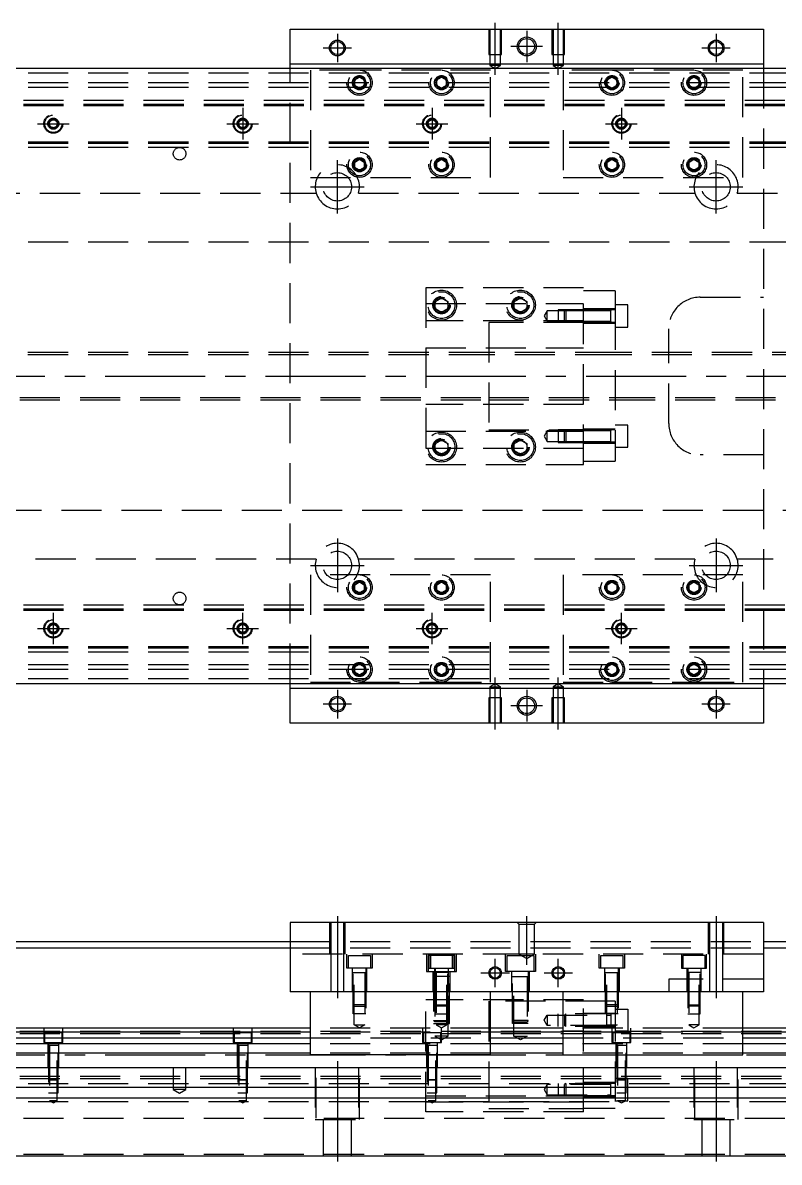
# Model space of a CAD drawing. Extents: x -21 to 903, y -305 to 112.
# Drawn here: x 207.3 to 447, y -249.2 to 112 of the extents above; entities that cross this region are included whole.
import ezdxf

# ---------------------------------------------------------------- set-up
doc = ezdxf.new("R2010")
doc.units = 0
doc.linetypes.add('CENTER', pattern=[50.8, 31.75, -6.35, 6.35, -6.35])
doc.linetypes.add('DASHED', pattern=[19.05, 12.7, -6.35])
doc.layers.get('0').update_dxf_attribs({"linetype": 'CONTINUOUS'})
doc.layers.add('CENTER', color=1, linetype='CENTER')

msp = doc.modelspace()

# ---------------------------------------------------------------- linework, layer by layer
at = {"color": 7, "linetype": 'CONTINUOUS'}
for p, q in [((292, 110), (442, 110)), ((292, 99), (292, 110)), ((442, 110), (442, 99)), ((292, 99), (442, 99)), ((292, 97.5), (292, 99)), ((442, 99), (442, 97.5)), ((731, 97.5), (3, 97.5)), ((3, -97.5), (731, -97.5)), ((292, -99), (292, -97.5)), ((442, -97.5), (442, -99)), ((292, -110), (292, -99)), ((442, -99), (292, -99)), ((442, -99), (442, -110)), ((442, -110), (292, -110)), ((292, -173.2), (292, -195.2)), ((442, -173.2), (292, -173.2)), ((442, -173.2), (442, -195.2)), ((3, -179.2), (292, -179.2)), ((442, -179.2), (731, -179.2)), ((11, -181.2), (292, -181.2)), ((442, -181.2), (723, -181.2)), ((442, -195.2), (292, -195.2)), ((298.5, -215.2), (298.5, -195.2)), ((355.5, -215.2), (355.5, -195.2)), ((378.5, -215.2), (378.5, -195.2)), ((435.5, -215.2), (435.5, -195.2)), ((298.5, -206.7), (17, -206.7)), ((298.5, -207.952272), (17, -207.952272)), ((378.5, -206.7), (355.5, -206.7)), ((378.5, -207.952272), (355.5, -207.952272)), ((717, -206.7), (435.5, -206.7)), ((717, -207.952272), (435.5, -207.952272)), ((17, -209.72668), (298.5, -209.72668)), ((298.5, -211.623076), (17, -211.623076)), ((355.5, -209.72668), (378.5, -209.72668)), ((378.5, -211.623076), (355.5, -211.623076)), ((435.5, -209.72668), (717, -209.72668)), ((717, -211.623076), (435.5, -211.623076)), ((298.5, -214.677372), (17, -214.677372)), ((355.5, -215.2), (298.5, -215.2)), ((378.5, -214.677372), (355.5, -214.677372)), ((378.5, -215.2), (435.5, -215.2)), ((717, -214.677372), (435.5, -214.677372)), ((17, -219.2), (717, -219.2)), ((717, -225.5), (17, -225.5)), ((717, -228.9), (17, -228.9)), ((17, -247.2), (717, -247.2))]:
    msp.add_line(p, q, dxfattribs=at)
at = {"color": 3, "linetype": 'DASHED'}
for p, q in [((355.000006, 110), (355.000006, 102)), ((355.35, 110), (355.35, 102)), ((358.65, 102), (358.65, 110)), ((358.999994, 102), (358.999994, 110)), ((375.000006, 110), (375.000006, 102)), ((375.35, 110), (375.35, 102)), ((378.65, 102), (378.65, 110)), ((378.999994, 102), (378.999994, 110)), ((355.000006, 102), (358.999994, 102)), ((355.35, 102), (355.35, 98.5)), ((358.65, 98.5), (358.65, 102)), ((375.000006, 102), (378.999994, 102)), ((375.35, 102), (375.35, 98.5)), ((378.65, 98.5), (378.65, 102)), ((357, 98.5), (355.35, 98.5)), ((355.35, 98.5), (357, 97.547372)), ((358.65, 98.5), (357, 98.5)), ((357, 97.547372), (358.65, 98.5)), ((377, 98.5), (375.35, 98.5)), ((375.35, 98.5), (377, 97.547372)), ((378.65, 98.5), (377, 98.5)), ((377, 97.547372), (378.65, 98.5)), ((717, 96), (17, 96)), ((292, -97.5), (292, 97.5)), ((314, 97), (298.5, 97)), ((298.5, 97), (298.5, 63)), ((312.5, 93.866026), (314, 94.73205)), ((340, 97), (314, 97)), ((314, 94.73205), (315.5, 93.866026)), ((338.5, 93.866026), (340, 94.73205)), ((355.5, 97), (340, 97)), ((340, 94.73205), (341.5, 93.866026)), ((355.5, 63), (355.5, 97)), ((394, 97), (378.5, 97)), ((378.5, 97), (378.5, 63)), ((392.5, 93.866026), (394, 94.73205)), ((420, 97), (394, 97)), ((394, 94.73205), (395.5, 93.866026)), ((418.5, 93.866026), (420, 94.73205)), ((435.5, 97), (420, 97)), ((420, 94.73205), (421.5, 93.866026)), ((435.5, 63), (435.5, 97)), ((442, 97.5), (442, -97.5)), ((717, 93), (17, 93)), ((717, 91.5), (17, 91.5)), ((312.5, 92.133974), (312.5, 93.866026)), ((314, 91.26795), (312.5, 92.133974)), ((315.5, 92.133974), (314, 91.26795)), ((315.5, 93.866026), (315.5, 92.133974)), ((315.973226, 93.326156), (316, 93)), ((338.5, 92.133974), (338.5, 93.866026)), ((340, 91.26795), (338.5, 92.133974)), ((341.5, 92.133974), (340, 91.26795)), ((341.5, 93.866026), (341.5, 92.133974)), ((341.973226, 93.326156), (342, 93)), ((392.5, 92.133974), (392.5, 93.866026)), ((394, 91.26795), (392.5, 92.133974)), ((395.5, 92.133974), (394, 91.26795)), ((395.5, 93.866026), (395.5, 92.133974)), ((395.973226, 93.326156), (396, 93)), ((418, 93), (418.030168, 93.346066)), ((418.5, 92.133974), (418.5, 93.866026)), ((420, 91.26795), (418.5, 92.133974)), ((421.5, 92.133974), (420, 91.26795)), ((421.5, 93.866026), (421.5, 92.133974)), ((17, 87.5), (717, 87.5)), ((17, 86.247728), (717, 86.247728)), ((17, 86.1147), (717, 86.1147)), ((17, 86.1), (717, 86.1)), ((17, 85.8), (717, 85.8)), ((215.5, 80), (215.516134, 80.21941)), ((215.75, 80.721688), (217, 81.443376)), ((215.75, 79.278312), (215.75, 80.721688)), ((217, 81.443376), (218.25, 80.721688)), ((218.25, 80.721688), (218.25, 79.278312)), ((275.75, 80.721688), (277, 81.443376)), ((275.75, 79.278312), (275.75, 80.721688)), ((277, 81.443376), (278.25, 80.721688)), ((278.25, 80.721688), (278.25, 79.278312)), ((278.477374, 80.25955), (278.5, 80)), ((335.5, 80), (335.516134, 80.21941)), ((335.75, 80.721688), (337, 81.443376)), ((335.75, 79.278312), (335.75, 80.721688)), ((337, 81.443376), (338.25, 80.721688)), ((338.25, 80.721688), (338.25, 79.278312)), ((395.5, 80), (395.52041, 80.24661)), ((395.75, 80.721688), (397, 81.443376)), ((395.75, 79.278312), (395.75, 80.721688)), ((397, 81.443376), (398.25, 80.721688)), ((398.25, 80.721688), (398.25, 79.278312)), ((217, 78.556624), (215.75, 79.278312)), ((218.25, 79.278312), (217, 78.556624)), ((277, 78.556624), (275.75, 79.278312)), ((278.25, 79.278312), (277, 78.556624)), ((337, 78.556624), (335.75, 79.278312)), ((338.25, 79.278312), (337, 78.556624)), ((397, 78.556624), (395.75, 79.278312)), ((398.25, 79.278312), (397, 78.556624)), ((717, 74.2), (17, 74.2)), ((717, 73.9), (17, 73.9)), ((717, 73.8853), (17, 73.8853)), ((717, 73.752272), (17, 73.752272)), ((717, 72.5), (17, 72.5)), ((312.5, 67.866026), (314, 68.73205)), ((314, 68.73205), (315.5, 67.866026)), ((338.5, 67.866026), (340, 68.73205)), ((340, 68.73205), (341.5, 67.866026)), ((392.5, 67.866026), (394, 68.73205)), ((394, 68.73205), (395.5, 67.866026)), ((418.5, 67.866026), (420, 68.73205)), ((420, 68.73205), (421.5, 67.866026)), ((312, 67), (312.030168, 67.346066)), ((312.5, 66.133974), (312.5, 67.866026)), ((314, 65.26795), (312.5, 66.133974)), ((315.5, 66.133974), (314, 65.26795)), ((315.5, 67.866026), (315.5, 66.133974)), ((338, 67), (338.023172, 67.30356)), ((338.5, 66.133974), (338.5, 67.866026)), ((340, 65.26795), (338.5, 66.133974)), ((341.5, 66.133974), (340, 65.26795)), ((341.5, 67.866026), (341.5, 66.133974)), ((392.5, 66.133974), (392.5, 67.866026)), ((394, 65.26795), (392.5, 66.133974)), ((395.5, 66.133974), (394, 65.26795)), ((395.5, 67.866026), (395.5, 66.133974)), ((395.973226, 67.326156), (396, 67)), ((418, 67), (418.030168, 67.346066)), ((418.5, 66.133974), (418.5, 67.866026)), ((420, 65.26795), (418.5, 66.133974)), ((421.5, 66.133974), (420, 65.26795)), ((421.5, 67.866026), (421.5, 66.133974)), ((298.5, 63), (355.5, 63)), ((378.5, 63), (435.5, 63)), ((193.708204, 58), (300.291796, 58)), ((313.708204, 58), (420.291796, 58)), ((433.708204, 58), (540.291796, 58)), ((717, 42.5), (29.1, 42.5)), ((335, 28), (335, -28)), ((385, 28), (335, 28)), ((385, -28), (385, 28)), ((395, 27), (385, 27)), ((395, 27), (395, 20.976176)), ((335, 23), (385, 23)), ((338, 23.6547), (340, 24.809402)), ((338, 21.3453), (338, 23.6547)), ((340, 24.809402), (342, 23.6547)), ((342, 23.6547), (342, 21.3453)), ((342.483582, 22.786038), (342.5, 22.5)), ((362.5, 22.5), (362.52689, 22.865682)), ((363, 23.6547), (365, 24.809402)), ((363, 21.3453), (363, 23.6547)), ((365, 24.809402), (367, 23.6547)), ((367, 23.6547), (367, 21.3453)), ((399, 22.552558), (395, 22.552558)), ((399, 15.552558), (399, 22.552558)), ((422, 25), (442, 25)), ((340, 20.190598), (338, 21.3453)), ((342, 21.3453), (340, 20.190598)), ((365, 20.190598), (363, 21.3453)), ((367, 21.3453), (365, 20.190598)), ((373.5, 20.702558), (372.547372, 19.052558)), ((372.547372, 19.052558), (373.5, 17.402558)), ((373.5, 17.402558), (373.5, 20.702558)), ((377, 20.702558), (373.5, 20.702558)), ((377, 21.052554), (377, 17.052564)), ((379.35, 21.052554), (377, 21.052554)), ((379, 20.702558), (377, 20.702558)), ((379.35, 21.052558), (379, 20.702558)), ((379, 17.402558), (379, 20.702558)), ((385, 20.702558), (379, 20.702558)), ((385, 20.702558), (379, 20.702558)), ((379.35, 21.052558), (379.35, 17.052558)), ((385, 21.052556), (379.35, 21.052558)), ((385, 21.052554), (379.35, 21.052554)), ((395, 21.302558), (385, 21.302558)), ((393.605, 21.052558), (385, 21.052556)), ((395, 20.976176), (385, 20.976176)), ((393.6, 20.702558), (385, 20.702558)), ((395, 21.052558), (393.595, 21.052558)), ((393.6, 17.05324), (393.6, 21.052564)), ((393.6, 20.836098), (393.6, 21.052558)), ((393.6, 21.052558), (393.6, 20.835892)), ((395, 20.976176), (395, -20.976176)), ((385, 17.5), (335, 17.5)), ((355, 17), (355, -17)), ((385, 17), (355, 17)), ((373.5, 17.402558), (377, 17.402558)), ((377, 17.402558), (379, 17.402558)), ((377, 17.052564), (379.35, 17.052564)), ((379, 17.402558), (385, 17.402558)), ((379, 17.402558), (379.35, 17.052558)), ((379, 17.402558), (385, 17.402558)), ((379.35, 17.052564), (385, 17.052564)), ((379.35, 17.052558), (385, 17.052562)), ((385, 17.402558), (393.6, 17.402558)), ((385, 17.052562), (393.605, 17.052558)), ((385, 16.802558), (395, 16.802558)), ((393.595, 17.052558), (395, 17.052558)), ((393.6, 17.269268), (393.6, 17.052558)), ((393.6, 17.052558), (393.6, 17.26902)), ((393.6, 17.052554), (393.6, 17.05324)), ((395, 15.552558), (399, 15.552558)), ((412, -15), (412, 15)), ((355, 7.5), (54, 7.5)), ((335, 9), (385, 9)), ((395, 7.5), (355, 7.5)), ((395, 7.499994), (355, 7.499994)), ((667.005, 7.5), (395, 7.5)), ((355, 6.75), (54, 6.75)), ((395, 6.75), (355, 6.75)), ((395, 6.75), (355, 6.75)), ((667, 6.75), (395, 6.75)), ((54, -6.75), (355, -6.75)), ((355, -6.75), (395, -6.75)), ((355, -6.75), (395, -6.75)), ((395, -6.75), (667, -6.75)), ((54, -7.5), (355, -7.5)), ((385, -9), (335, -9)), ((355, -7.499994), (395, -7.499994)), ((355, -7.5), (395, -7.5)), ((395, -7.5), (667.005, -7.5)), ((335, -17.5), (385, -17.5)), ((355, -17), (385, -17)), ((373.5, -17.402558), (372.547372, -19.052558)), ((373.5, -20.702558), (373.5, -17.402558)), ((377, -17.402558), (373.5, -17.402558)), ((377, -17.052564), (377, -21.052554)), ((379.35, -17.052564), (377, -17.052564)), ((379, -17.402558), (377, -17.402558)), ((379.35, -17.052558), (379, -17.402558)), ((379, -20.702558), (379, -17.402558)), ((385, -17.402558), (379, -17.402558)), ((385, -17.402558), (379, -17.402558)), ((379.35, -17.052558), (379.35, -21.052558)), ((385, -17.052562), (379.35, -17.052558)), ((385, -17.052564), (379.35, -17.052564)), ((395, -16.802558), (385, -16.802558)), ((393.605, -17.052558), (385, -17.052562)), ((393.6, -17.402558), (385, -17.402558)), ((395, -17.052558), (393.595, -17.052558)), ((393.6, -21.051878), (393.6, -17.052554)), ((393.6, -17.26902), (393.6, -17.052558)), ((393.6, -17.052558), (393.6, -17.269226)), ((393.6, -20.836098), (393.6, -17.26902)), ((399, -15.552558), (395, -15.552558)), ((399, -22.552558), (399, -15.552558)), ((338, -21.3453), (340, -20.190598)), ((338, -23.6547), (338, -21.3453)), ((340, -20.190598), (342, -21.3453)), ((342, -21.3453), (342, -23.6547)), ((363, -21.3453), (365, -20.190598)), ((363, -23.6547), (363, -21.3453)), ((365, -20.190598), (367, -21.3453)), ((367, -21.3453), (367, -23.6547)), ((372.547372, -19.052558), (373.5, -20.702558)), ((373.5, -20.702558), (377, -20.702558)), ((377, -20.702558), (379, -20.702558)), ((377, -21.052554), (379.35, -21.052554)), ((379, -20.702558), (385, -20.702558)), ((379, -20.702558), (379.35, -21.052558)), ((379, -20.702558), (385, -20.702558)), ((379.35, -21.052554), (385, -21.052554)), ((379.35, -21.052558), (385, -21.052556)), ((385, -20.702558), (393.6, -20.702558)), ((395, -20.976176), (385, -20.976176)), ((385, -21.052556), (393.605, -21.052558)), ((385, -21.302558), (395, -21.302558)), ((393.595, -21.052558), (395, -21.052558)), ((393.6, -20.83585), (393.6, -21.052558)), ((393.6, -21.052558), (393.6, -20.836098)), ((393.6, -21.052564), (393.6, -21.051878)), ((395, -20.976176), (395, -27)), ((385, -23), (335, -23)), ((337.5, -22.5), (337.534018, -22.088984)), ((340, -24.809402), (338, -23.6547)), ((342, -23.6547), (340, -24.809402)), ((362.5, -22.5), (362.52689, -22.134318)), ((365, -24.809402), (363, -23.6547)), ((367, -23.6547), (365, -24.809402)), ((395, -22.552558), (399, -22.552558)), ((442, -25), (422, -25)), ((335, -28), (385, -28)), ((385, -27), (395, -27)), ((29.1, -42.5), (717, -42.5)), ((300.291796, -58), (193.708204, -58)), ((420.291796, -58), (313.708204, -58)), ((540.291796, -58), (433.708204, -58)), ((298.5, -63), (298.5, -97)), ((355.5, -63), (298.5, -63)), ((355.5, -97), (355.5, -63)), ((435.5, -63), (378.5, -63)), ((378.5, -63), (378.5, -97)), ((435.5, -97), (435.5, -63)), ((312, -67), (312.030168, -66.653934)), ((312.5, -66.133974), (314, -65.26795)), ((312.5, -67.866026), (312.5, -66.133974)), ((314, -68.73205), (312.5, -67.866026)), ((314, -65.26795), (315.5, -66.133974)), ((315.5, -67.866026), (314, -68.73205)), ((315.5, -66.133974), (315.5, -67.866026)), ((338, -67), (338.023172, -66.69644)), ((338.5, -66.133974), (340, -65.26795)), ((338.5, -67.866026), (338.5, -66.133974)), ((340, -68.73205), (338.5, -67.866026)), ((340, -65.26795), (341.5, -66.133974)), ((341.5, -67.866026), (340, -68.73205)), ((341.5, -66.133974), (341.5, -67.866026)), ((392, -67), (392.023172, -66.69644)), ((392.5, -66.133974), (394, -65.26795)), ((392.5, -67.866026), (392.5, -66.133974)), ((394, -68.73205), (392.5, -67.866026)), ((394, -65.26795), (395.5, -66.133974)), ((395.5, -67.866026), (394, -68.73205)), ((395.5, -66.133974), (395.5, -67.866026)), ((418.5, -66.133974), (420, -65.26795)), ((418.5, -67.866026), (418.5, -66.133974)), ((420, -68.73205), (418.5, -67.866026)), ((420, -65.26795), (421.5, -66.133974)), ((421.5, -67.866026), (420, -68.73205)), ((421.5, -66.133974), (421.5, -67.866026)), ((421.973226, -66.673844), (422, -67)), ((17, -72.5), (717, -72.5)), ((17, -73.752272), (717, -73.752272)), ((17, -73.8853), (717, -73.8853)), ((17, -73.9), (717, -73.9)), ((17, -74.2), (717, -74.2)), ((215.75, -79.278312), (217, -78.556624)), ((215.75, -80.721688), (215.75, -79.278312)), ((217, -78.556624), (218.25, -79.278312)), ((218.25, -79.278312), (218.25, -80.721688)), ((275.75, -79.278312), (277, -78.556624)), ((275.75, -80.721688), (275.75, -79.278312)), ((277, -78.556624), (278.25, -79.278312)), ((278.25, -79.278312), (278.25, -80.721688)), ((335.75, -79.278312), (337, -78.556624)), ((335.75, -80.721688), (335.75, -79.278312)), ((337, -78.556624), (338.25, -79.278312)), ((338.25, -79.278312), (338.25, -80.721688)), ((395.75, -79.278312), (397, -78.556624)), ((395.75, -80.721688), (395.75, -79.278312)), ((397, -78.556624), (398.25, -79.278312)), ((398.25, -79.278312), (398.25, -80.721688)), ((217, -81.443376), (215.75, -80.721688)), ((218.25, -80.721688), (217, -81.443376)), ((218.477374, -79.74045), (218.5, -80)), ((277, -81.443376), (275.75, -80.721688)), ((278.25, -80.721688), (277, -81.443376)), ((278.477374, -79.74045), (278.5, -80)), ((337, -81.443376), (335.75, -80.721688)), ((338.25, -80.721688), (337, -81.443376)), ((338.477374, -79.74045), (338.5, -80)), ((395.5, -80), (395.52041, -79.75339)), ((397, -81.443376), (395.75, -80.721688)), ((398.25, -80.721688), (397, -81.443376)), ((717, -85.8), (17, -85.8)), ((717, -86.1), (17, -86.1)), ((717, -86.1147), (17, -86.1147)), ((717, -86.247728), (17, -86.247728)), ((717, -87.5), (17, -87.5)), ((717, -91.5), (17, -91.5)), ((717, -93), (17, -93)), ((312, -93), (312.030168, -92.653934)), ((312.5, -92.133974), (314, -91.26795)), ((312.5, -93.866026), (312.5, -92.133974)), ((314, -94.73205), (312.5, -93.866026)), ((314, -91.26795), (315.5, -92.133974)), ((315.5, -93.866026), (314, -94.73205)), ((315.5, -92.133974), (315.5, -93.866026)), ((338.5, -92.133974), (340, -91.26795)), ((338.5, -93.866026), (338.5, -92.133974)), ((340, -94.73205), (338.5, -93.866026)), ((340, -91.26795), (341.5, -92.133974)), ((341.5, -93.866026), (340, -94.73205)), ((341.5, -92.133974), (341.5, -93.866026)), ((341.973226, -92.673844), (342, -93)), ((392, -93), (392.023172, -92.69644)), ((392.5, -92.133974), (394, -91.26795)), ((392.5, -93.866026), (392.5, -92.133974)), ((394, -94.73205), (392.5, -93.866026)), ((394, -91.26795), (395.5, -92.133974)), ((395.5, -93.866026), (394, -94.73205)), ((395.5, -92.133974), (395.5, -93.866026)), ((418.5, -92.133974), (420, -91.26795)), ((418.5, -93.866026), (418.5, -92.133974)), ((420, -94.73205), (418.5, -93.866026)), ((420, -91.26795), (421.5, -92.133974)), ((421.5, -93.866026), (420, -94.73205)), ((421.5, -92.133974), (421.5, -93.866026)), ((421.973226, -92.673844), (422, -93)), ((717, -96), (17, -96)), ((298.5, -97), (314, -97)), ((314, -97), (340, -97)), ((340, -97), (355.5, -97)), ((378.5, -97), (394, -97)), ((394, -97), (420, -97)), ((420, -97), (435.5, -97)), ((357, -97.547372), (355.35, -98.5)), ((355.35, -98.5), (357, -98.5)), ((355.35, -98.5), (355.35, -102)), ((358.65, -98.5), (357, -97.547372)), ((357, -98.5), (358.65, -98.5)), ((358.65, -102), (358.65, -98.5)), ((377, -97.547372), (375.35, -98.5)), ((375.35, -98.5), (377, -98.5)), ((375.35, -98.5), (375.35, -102)), ((378.65, -98.5), (377, -97.547372)), ((377, -98.5), (378.65, -98.5)), ((378.65, -102), (378.65, -98.5)), ((358.999994, -102), (355.000006, -102)), ((355.000006, -102), (355.000006, -110)), ((355.35, -102), (355.35, -110)), ((358.65, -110), (358.65, -102)), ((358.999994, -110), (358.999994, -102)), ((378.999994, -102), (375.000006, -102)), ((375.000006, -102), (375.000006, -110)), ((375.35, -102), (375.35, -110)), ((378.65, -110), (378.65, -102)), ((378.999994, -110), (378.999994, -102)), ((304.500006, -173.2), (304.500006, -183.2)), ((304.9, -173.2), (304.9, -183.2)), ((309.1, -183.2), (309.1, -173.2)), ((309.499994, -183.2), (309.499994, -173.2)), ((364.5, -173.7), (364, -173.2)), ((369.5, -173.7), (370, -173.2)), ((424.500006, -173.2), (424.500006, -183.2)), ((424.9, -173.2), (424.9, -183.2)), ((429.1, -183.2), (429.1, -173.2)), ((429.499994, -183.2), (429.499994, -173.2)), ((364.5, -173.7), (364.5, -183.2)), ((364.5, -173.7), (369.5, -173.7)), ((369.5, -183.2), (369.5, -173.7)), ((292, -179.2), (442, -179.2)), ((292, -181.2), (442, -181.2)), ((442, -183.2), (292, -183.2)), ((304.9, -183.2), (304.9, -195.2)), ((309.1, -195.2), (309.1, -183.2)), ((310, -187.7), (310, -183.2)), ((310.5, -183.7), (317.5, -183.7)), ((310.5, -187.7), (310.5, -183.7)), ((317.5, -183.7), (317.5, -187.7)), ((318, -183.2), (318, -187.7)), ((335.25, -183.2), (335.25, -188.7)), ((336.5, -183.7), (335.75, -183.7)), ((335.75, -183.7), (335.75, -188.7)), ((336, -183.2), (336, -187.7)), ((343.5, -183.7), (336.5, -183.7)), ((336.5, -183.7), (336.5, -187.7)), ((343.5, -183.7), (336.5, -183.7)), ((343.5, -187.7), (343.5, -183.7)), ((344.25, -183.7), (343.5, -183.7)), ((344, -187.7), (344, -183.2)), ((344.25, -188.7), (344.25, -183.7)), ((344.75, -188.7), (344.75, -183.2)), ((360.25, -188.7), (360.25, -183.2)), ((360.75, -183.7), (361.5, -183.7)), ((360.75, -188.7), (360.75, -183.7)), ((361.5, -183.7), (368.5, -183.7)), ((369.5, -183.2), (364.5, -183.2)), ((364.5, -183.2), (367, -184.643376)), ((367, -184.643376), (369.5, -183.2)), ((368.5, -183.7), (369.25, -183.7)), ((369.25, -183.7), (369.25, -188.7)), ((369.75, -183.2), (369.75, -188.7)), ((390, -187.7), (390, -183.2)), ((390.5, -183.7), (397.5, -183.7)), ((390.5, -187.7), (390.5, -183.7)), ((397.5, -183.7), (397.5, -187.7)), ((398, -183.2), (398, -187.7)), ((416, -183.2), (416, -187.7)), ((423.5, -183.7), (416.5, -183.7)), ((416.5, -183.7), (416.5, -187.7)), ((423.5, -187.7), (423.5, -183.7)), ((424, -187.7), (424, -183.2)), ((424.9, -183.2), (424.9, -195.2)), ((429.1, -195.2), (429.1, -183.2)), ((318, -187.7), (310, -187.7)), ((311.75, -195.2), (311.75, -187.7)), ((312.000006, -202.2), (311.999986, -187.7)), ((316.000014, -187.7), (315.999994, -202.2)), ((316.25, -187.7), (316.25, -195.2)), ((336, -187.7), (344, -187.7)), ((337.75, -187.7), (337.75, -195.2)), ((337.999986, -187.7), (338.000006, -202.2)), ((341.999994, -202.2), (342.000014, -187.7)), ((342.25, -195.2), (342.25, -187.7)), ((398, -187.7), (390, -187.7)), ((391.75, -195.2), (391.75, -187.7)), ((392.000006, -202.2), (391.999986, -187.7)), ((396.000014, -187.7), (395.999994, -202.2)), ((396.25, -187.7), (396.25, -195.2)), ((416, -187.7), (424, -187.7)), ((417.75, -187.7), (417.75, -195.2)), ((417.999986, -187.7), (418.000006, -202.2)), ((421.999994, -202.2), (422.000014, -187.7)), ((422.25, -195.2), (422.25, -187.7)), ((311.999994, -189.1), (316.000006, -189.1)), ((312.35, -205.7), (312.35, -189.1)), ((315.65, -189.1), (315.65, -205.7)), ((335.25, -188.7), (344.75, -188.7)), ((337.25, -188.7), (337.25, -195.2)), ((342.500006, -190.3), (337.499994, -190.3)), ((337.500006, -188.7), (337.500006, -205.2)), ((337.9, -190.3), (337.9, -209.2)), ((342.000006, -189.1), (337.999994, -189.1)), ((338.35, -189.1), (338.35, -205.7)), ((341.65, -205.7), (341.65, -189.1)), ((342.1, -209.2), (342.1, -190.3)), ((342.499994, -205.2), (342.499994, -188.7)), ((342.75, -195.2), (342.75, -188.7)), ((369.75, -188.7), (360.25, -188.7)), ((362.25, -195.2), (362.25, -188.7)), ((362.499994, -190.3), (367.500006, -190.3)), ((362.500006, -205.2), (362.500006, -188.7)), ((362.9, -209.2), (362.9, -190.3)), ((367.1, -190.3), (367.1, -209.2)), ((367.499994, -188.7), (367.499994, -205.2)), ((367.75, -188.7), (367.75, -195.2)), ((391.999994, -189.1), (396.000006, -189.1)), ((392.35, -205.7), (392.35, -189.1)), ((395.65, -189.1), (395.65, -205.7)), ((412, -191.2), (412, -195.2)), ((442, -191.2), (412, -191.2)), ((422.000006, -189.1), (417.999994, -189.1)), ((418.35, -189.1), (418.35, -205.7)), ((421.65, -205.7), (421.65, -189.1)), ((335, -233.2), (335, -195.2)), ((385, -197.7), (335, -197.7)), ((392, -198.2), (355, -198.2)), ((355, -198.2), (355, -232.2)), ((385, -233.2), (385, -195.2)), ((385, -232.2), (385, -198.2)), ((392.35, -198.2), (392, -198.2)), ((395, -198.2), (392.35, -198.2)), ((395, -198.2), (395, -232.2)), ((316, -199.35), (312, -199.35)), ((312.35, -199.7), (312, -199.35)), ((315.999994, -202.2), (312.000006, -202.2)), ((312.35, -199.7), (315.65, -199.7)), ((316, -199.35), (315.65, -199.7)), ((338, -199.35), (342, -199.35)), ((338, -199.35), (338.35, -199.7)), ((338.000006, -202.2), (341.999994, -202.2)), ((341.65, -199.7), (338.35, -199.7)), ((341.65, -199.7), (342, -199.35)), ((395, -202.199975), (377, -202.200006)), ((377, -206.199994), (377, -202.200006)), ((379, -202.55), (379.35, -202.2)), ((379.35, -204.9), (379.35, -202.2)), ((385, -201.95), (395, -201.95)), ((396, -199.35), (392, -199.35)), ((392.35, -199.7), (392, -199.35)), ((395.999994, -202.2), (392.000006, -202.2)), ((392.35, -199.7), (395.65, -199.7)), ((393.6, -202.199994), (393.6, -206.200006)), ((395, -200.7), (399, -200.7)), ((396, -199.35), (395.65, -199.7)), ((399, -200.7), (399, -207.7)), ((418, -199.35), (422, -199.35)), ((418, -199.35), (418.35, -199.7)), ((418.000006, -202.2), (421.999994, -202.2)), ((421.65, -199.7), (418.35, -199.7)), ((421.65, -199.7), (422, -199.35)), ((312.35, -205.7), (315.65, -205.7)), ((314, -206.652628), (312.35, -205.7)), ((315.65, -205.7), (314, -206.652628)), ((337.5, -204.3), (342.5, -204.3)), ((337.5, -204.3), (337.9, -204.7)), ((337.500006, -205.2), (342.499994, -205.2)), ((342.1, -204.7), (337.9, -204.7)), ((341.65, -205.7), (338.35, -205.7)), ((338.35, -205.7), (340, -206.652628)), ((340, -206.652628), (341.65, -205.7)), ((342.1, -204.7), (342.5, -204.3)), ((367.5, -204.3), (362.5, -204.3)), ((362.9, -204.7), (362.5, -204.3)), ((367.499994, -205.2), (362.500006, -205.2)), ((362.9, -204.7), (367.1, -204.7)), ((367.5, -204.3), (367.1, -204.7)), ((372.547372, -204.2), (373.5, -202.55)), ((373.5, -205.85), (372.547372, -204.2)), ((373.5, -202.55), (373.5, -205.85)), ((373.5, -202.55), (393.6, -202.55)), ((393.6, -205.85), (373.5, -205.85)), ((379, -202.55), (379, -204.9)), ((379, -204.9), (379, -205.85)), ((379.35, -206.2), (379, -205.85)), ((379.35, -206.2), (379.35, -204.9)), ((392.35, -205.7), (395.65, -205.7)), ((394, -206.652628), (392.35, -205.7)), ((395.65, -205.7), (394, -206.652628)), ((421.65, -205.7), (418.35, -205.7)), ((418.35, -205.7), (420, -206.652628)), ((420, -206.652628), (421.65, -205.7)), ((54, -207.699332), (667.005, -207.699332)), ((54, -208.449332), (667, -208.449332)), ((214, -206.7), (214, -211.2)), ((219.75, -208.2), (214.25, -208.2)), ((214.25, -208.2), (214.25, -211.2)), ((219.75, -211.2), (219.75, -208.2)), ((220, -211.2), (220, -206.7)), ((274, -206.7), (274, -211.2)), ((279.75, -208.2), (274.25, -208.2)), ((274.25, -208.2), (274.25, -211.2)), ((279.75, -211.2), (279.75, -208.2)), ((280, -211.2), (280, -206.7)), ((355.5, -206.7), (298.5, -206.7)), ((355.5, -207.952272), (298.5, -207.952272)), ((334, -206.7), (334, -211.2)), ((339.75, -208.2), (334.25, -208.2)), ((334.25, -208.2), (334.25, -211.2)), ((342.1, -209.2), (337.9, -209.2)), ((337.9, -209.2), (340, -210.412436)), ((339.75, -211.2), (339.75, -208.2)), ((340, -211.2), (340, -206.7)), ((340, -210.412436), (342.1, -209.2)), ((362.9, -209.2), (367.1, -209.2)), ((365, -210.412436), (362.9, -209.2)), ((367.1, -209.2), (365, -210.412436)), ((395, -206.200025), (377, -206.199994)), ((435.5, -206.7), (378.5, -206.7)), ((385, -207.700006), (378.5, -207.700006)), ((435.5, -207.952272), (378.5, -207.952272)), ((395, -206.45), (385, -206.45)), ((394, -206.7), (394, -211.2)), ((399.75, -208.2), (394.25, -208.2)), ((394.25, -208.2), (394.25, -211.2)), ((395, -207.7), (399, -207.7)), ((399, -207.7), (395, -207.7)), ((399.75, -211.2), (399.75, -208.2)), ((400, -211.2), (400, -206.7)), ((214, -211.2), (220, -211.2)), ((215.25, -211.2), (215.25, -219.2)), ((218.500006, -212.2), (215.499994, -212.2)), ((215.500006, -211.2), (215.500006, -227.2)), ((215.75, -212.2), (215.75, -229.7)), ((218.25, -229.7), (218.25, -212.2)), ((218.499994, -227.2), (218.499994, -211.2)), ((218.75, -219.2), (218.75, -211.2)), ((274, -211.2), (280, -211.2)), ((275.25, -211.2), (275.25, -219.2)), ((278.500006, -212.2), (275.499994, -212.2)), ((275.500006, -211.2), (275.500006, -227.2)), ((275.75, -212.2), (275.75, -229.7)), ((278.25, -229.7), (278.25, -212.2)), ((278.499994, -227.2), (278.499994, -211.2)), ((278.75, -219.2), (278.75, -211.2)), ((298.5, -209.72668), (355.5, -209.72668)), ((355.5, -211.623076), (298.5, -211.623076)), ((334, -211.2), (340, -211.2)), ((335.25, -211.2), (335.25, -219.2)), ((338.500006, -212.2), (335.499994, -212.2)), ((335.500006, -211.2), (335.500006, -227.2)), ((335.75, -212.2), (335.75, -229.7)), ((338.25, -229.7), (338.25, -212.2)), ((338.499994, -227.2), (338.499994, -211.2)), ((338.75, -219.2), (338.75, -211.2)), ((378.5, -209.72668), (435.5, -209.72668)), ((435.5, -211.623076), (378.5, -211.623076)), ((394, -211.2), (400, -211.2)), ((395.25, -211.2), (395.25, -219.2)), ((398.500006, -212.2), (395.499994, -212.2)), ((395.500006, -211.2), (395.500006, -227.2)), ((395.75, -212.2), (395.75, -229.7)), ((398.25, -229.7), (398.25, -212.2)), ((398.499994, -227.2), (398.499994, -211.2)), ((398.75, -219.2), (398.75, -211.2)), ((355.5, -214.677372), (298.5, -214.677372)), ((435.5, -214.677372), (378.5, -214.677372)), ((255, -219.2), (255, -226.2)), ((259, -226.2), (259, -219.2)), ((300, -219.2), (300, -235.7)), ((300.291796, -235.2), (300.291796, -219.2)), ((313.708204, -219.2), (313.708204, -235.2)), ((314, -235.7), (314, -219.2)), ((420, -219.2), (420, -235.7)), ((420.291796, -235.2), (420.291796, -219.2)), ((433.708204, -219.2), (433.708204, -235.2)), ((434, -235.7), (434, -219.2)), ((54, -221.95), (667, -221.95)), ((54, -222.7), (667.005, -222.7)), ((215.5, -222.95), (218.5, -222.95)), ((215.5, -222.95), (215.75, -223.2)), ((218.25, -223.2), (215.75, -223.2)), ((218.25, -223.2), (218.5, -222.95)), ((275.5, -222.95), (278.5, -222.95)), ((275.5, -222.95), (275.75, -223.2)), ((278.25, -223.2), (275.75, -223.2)), ((278.25, -223.2), (278.5, -222.95)), ((335.5, -222.95), (338.5, -222.95)), ((335.5, -222.95), (335.75, -223.2)), ((338.25, -223.2), (335.75, -223.2)), ((338.25, -223.2), (338.5, -222.95)), ((399, -222.7), (395, -222.7)), ((395.5, -222.95), (398.5, -222.95)), ((395.5, -222.95), (395.75, -223.2)), ((398.25, -223.2), (395.75, -223.2)), ((398.25, -223.2), (398.5, -222.95)), ((399, -229.7), (399, -222.7)), ((717, -224.35), (17, -224.35)), ((215.500006, -227.2), (218.499994, -227.2)), ((259, -226.2), (255, -226.2)), ((255, -226.2), (257, -227.3547)), ((257, -227.3547), (259, -226.2)), ((275.500006, -227.2), (278.499994, -227.2)), ((335.500006, -227.2), (338.499994, -227.2)), ((373.5, -224.55), (372.547372, -226.2)), ((372.547372, -226.2), (373.5, -227.85)), ((373.5, -227.85), (373.5, -224.55)), ((393.6, -224.55), (373.5, -224.55)), ((395, -224.199975), (377, -224.200006)), ((377, -224.200006), (377, -228.199994)), ((379.35, -224.2), (379, -224.55)), ((379, -225.5), (379, -224.55)), ((379, -227.85), (379, -225.5)), ((379.35, -224.2), (379.35, -225.5)), ((379.35, -225.5), (379.35, -228.2)), ((395, -223.95), (385, -223.95)), ((393.6, -228.200006), (393.6, -224.199994)), ((395.500006, -227.2), (398.499994, -227.2)), ((717, -230.05), (17, -230.05)), ((218.25, -229.7), (215.75, -229.7)), ((215.75, -229.7), (217, -230.421688)), ((217, -230.421688), (218.25, -229.7)), ((278.25, -229.7), (275.75, -229.7)), ((275.75, -229.7), (277, -230.421688)), ((277, -230.421688), (278.25, -229.7)), ((335, -228.2), (385, -228.2)), ((385, -230.208332), (335, -230.208332)), ((338.25, -229.7), (335.75, -229.7)), ((335.75, -229.7), (337, -230.421688)), ((337, -230.421688), (338.25, -229.7)), ((373.5, -227.85), (393.6, -227.85)), ((395, -228.200025), (377, -228.199994)), ((379, -227.85), (379.35, -228.2)), ((385, -228.45), (395, -228.45)), ((395, -229.7), (399, -229.7)), ((398.25, -229.7), (395.75, -229.7)), ((395.75, -229.7), (397, -230.421688)), ((397, -230.421688), (398.25, -229.7)), ((385, -233.2), (335, -233.2)), ((355, -232.2), (385, -232.2)), ((395, -232.2), (385, -232.2)), ((17, -235.2), (717, -235.2)), ((300, -235.7), (314, -235.7)), ((302.5, -235.7), (302.5, -247.2)), ((311.5, -247.2), (311.5, -235.7)), ((420, -235.7), (434, -235.7)), ((422.5, -235.7), (422.5, -247.2)), ((431.5, -247.2), (431.5, -235.7)), ((17, -246.7), (717, -246.7))]:
    msp.add_line(p, q, dxfattribs=at)
at = {"color": 3, "linetype": 'CONTINUOUS'}
for centre, radius in [((307, 104), 2.5), ((427, 104), 2.5), ((307, -104), 2.5), ((427, -104), 2.5), ((357, -189.2), 2), ((377, -189.2), 2)]:
    msp.add_circle(centre, radius, dxfattribs=at)
at = {"color": 7, "linetype": 'CONTINUOUS'}
for centre, radius in [((307, 104), 2.1), ((367, 104.5), 3), ((367, 104.5), 2.5), ((427, 104), 2.1), ((307, -104), 2.1), ((367, -104.5), 3), ((367, -104.5), 2.5), ((427, -104), 2.1), ((357, -189.2), 1.65), ((377, -189.2), 1.65)]:
    msp.add_circle(centre, radius, dxfattribs=at)
at = {"color": 3, "linetype": 'DASHED'}
for centre, radius in [((314, 93), 4), ((314, 93), 3.5), ((314, 93), 2.25), ((314, 93), 2), ((340, 93), 4), ((340, 93), 3.5), ((340, 93), 2.25), ((340, 93), 2), ((394, 93), 4), ((394, 93), 3.5), ((394, 93), 2.25), ((394, 93), 2), ((420, 93), 4), ((420, 93), 3.5), ((420, 93), 2.25), ((420, 93), 2), ((217, 80), 3), ((217, 80), 2.75), ((217, 80), 1.75), ((217, 80), 1.5), ((217, 80), 1.25), ((277, 80), 3), ((277, 80), 2.75), ((277, 80), 1.75), ((277, 80), 1.5), ((277, 80), 1.25), ((337, 80), 3), ((337, 80), 2.75), ((337, 80), 1.75), ((337, 80), 1.5), ((337, 80), 1.25), ((397, 80), 3), ((397, 80), 2.75), ((397, 80), 1.75), ((397, 80), 1.5), ((397, 80), 1.25), ((257, 70.5), 2), ((314, 67), 4), ((314, 67), 3.5), ((314, 67), 2.25), ((314, 67), 2), ((314, 67), 1.65), ((340, 67), 4), ((340, 67), 3.5), ((340, 67), 2.25), ((340, 67), 2), ((340, 67), 1.65), ((394, 67), 4), ((394, 67), 3.5), ((394, 67), 2.25), ((394, 67), 2), ((394, 67), 1.65), ((420, 67), 4), ((420, 67), 3.5), ((420, 67), 2.25), ((420, 67), 2), ((420, 67), 1.65), ((307, 60), 4.5), ((427, 60), 4.5), ((340, 22.5), 4.75), ((340, 22.5), 4.25), ((365, 22.5), 4.75), ((365, 22.5), 4.25), ((340, 22.5), 2.75), ((340, 22.5), 2.5), ((340, 22.5), 2.1), ((365, 22.5), 2.75), ((365, 22.5), 2.5), ((365, 22.5), 2.1), ((340, -22.5), 4.75), ((365, -22.5), 4.75), ((340, -22.5), 4.25), ((340, -22.5), 2.75), ((340, -22.5), 2.5), ((340, -22.5), 2.1), ((365, -22.5), 4.25), ((365, -22.5), 2.75), ((365, -22.5), 2.5), ((365, -22.5), 2.1), ((307, -60), 4.5), ((427, -60), 4.5), ((314, -67), 4), ((314, -67), 3.5), ((314, -67), 2.25), ((314, -67), 2), ((340, -67), 4), ((340, -67), 3.5), ((340, -67), 2.25), ((340, -67), 2), ((394, -67), 4), ((394, -67), 3.5), ((394, -67), 2.25), ((394, -67), 2), ((420, -67), 4), ((420, -67), 3.5), ((420, -67), 2.25), ((420, -67), 2), ((257, -70.5), 2), ((314, -67), 1.65), ((340, -67), 1.65), ((394, -67), 1.65), ((420, -67), 1.65), ((217, -80), 3), ((217, -80), 2.75), ((217, -80), 1.75), ((217, -80), 1.5), ((217, -80), 1.25), ((277, -80), 3), ((277, -80), 2.75), ((277, -80), 1.75), ((277, -80), 1.5), ((277, -80), 1.25), ((337, -80), 3), ((337, -80), 2.75), ((337, -80), 1.75), ((337, -80), 1.5), ((337, -80), 1.25), ((397, -80), 3), ((397, -80), 2.75), ((397, -80), 1.75), ((397, -80), 1.5), ((397, -80), 1.25), ((314, -93), 4), ((314, -93), 3.5), ((340, -93), 4), ((340, -93), 3.5), ((394, -93), 4), ((394, -93), 3.5), ((420, -93), 4), ((420, -93), 3.5), ((314, -93), 2.25), ((314, -93), 2), ((340, -93), 2.25), ((340, -93), 2), ((394, -93), 2.25), ((394, -93), 2), ((420, -93), 2.25), ((420, -93), 2)]:
    msp.add_circle(centre, radius, dxfattribs=at)
for centre, radius, start, end in [((314, 93), 1.65, 144.619977, 155.380023), ((314, 93), 1.65, 95.380023, 144.619977), ((314, 93), 1.65, 84.619977, 95.380023), ((314, 93), 1.65, 35.380023, 84.619977), ((314, 93), 1.65, 24.619977, 35.380023), ((340, 93), 1.65, 144.619977, 155.380023), ((340, 93), 1.65, 95.380023, 144.619977), ((340, 93), 1.65, 84.619977, 95.380023), ((340, 93), 1.65, 35.380023, 84.619977), ((340, 93), 1.65, 24.619977, 35.380023), ((394, 93), 1.65, 144.619977, 155.380023), ((394, 93), 1.65, 95.380023, 144.619977), ((394, 93), 1.65, 84.619977, 95.380023), ((394, 93), 1.65, 35.380023, 84.619977), ((394, 93), 1.65, 24.619977, 35.380023), ((420, 93), 1.65, 144.619977, 155.380023), ((420, 93), 1.65, 95.380023, 144.619977), ((420, 93), 1.65, 84.619977, 95.380023), ((420, 93), 1.65, 35.380023, 84.619977), ((420, 93), 1.65, 24.619977, 35.380023), ((314, 93), 1.65, 155.380023, 180), ((314, 93), 1.65, 180, 204.619977), ((314, 93), 1.65, 204.619977, 215.380023), ((314, 93), 1.65, 215.380023, 264.619977), ((314, 93), 1.65, 264.619977, 275.380023), ((314, 93), 1.65, 275.380023, 324.619977), ((314, 93), 1.65, 324.619977, 335.380023), ((314, 93), 1.65, 335.380023, 24.619977), ((340, 93), 1.65, 155.380023, 180), ((340, 93), 1.65, 180, 204.619977), ((340, 93), 1.65, 204.619977, 215.380023), ((340, 93), 1.65, 215.380023, 264.619977), ((340, 93), 1.65, 264.619977, 275.380023), ((340, 93), 1.65, 275.380023, 324.619977), ((340, 93), 1.65, 324.619977, 335.380023), ((340, 93), 1.65, 335.380023, 24.619977), ((394, 93), 1.65, 155.380023, 180), ((394, 93), 1.65, 180, 204.619977), ((394, 93), 1.65, 204.619977, 215.380023), ((394, 93), 1.65, 215.380023, 264.619977), ((394, 93), 1.65, 264.619977, 275.380023), ((394, 93), 1.65, 275.380023, 324.619977), ((394, 93), 1.65, 324.619977, 335.380023), ((394, 93), 1.65, 335.380023, 24.619977), ((420, 93), 1.65, 155.380023, 180), ((420, 93), 1.65, 180, 204.619977), ((420, 93), 1.65, 204.619977, 215.380023), ((420, 93), 1.65, 215.380023, 264.619977), ((420, 93), 1.65, 264.619977, 275.380023), ((420, 93), 1.65, 275.380023, 324.619977), ((420, 93), 1.65, 324.619977, 335.380023), ((420, 93), 1.65, 335.380023, 24.619977), ((307, 60), 7, 343.39845, 196.60155), ((427, 60), 7, 343.39845, 196.60155), ((307, 60), 7, 196.60155, 343.39845), ((427, 60), 7, 196.60155, 343.39845), ((422, 15), 10, 90, 180), ((422, -15), 10, 180, 270), ((307, -60), 7, 16.60155, 163.39845), ((427, -60), 7, 16.60155, 163.39845), ((307, -60), 7, 163.39845, 16.60155), ((427, -60), 7, 163.39845, 16.60155), ((314, -93), 1.65, 155.380023, 180), ((314, -93), 1.65, 180, 204.619977), ((314, -93), 1.65, 144.619977, 155.380023), ((314, -93), 1.65, 204.619977, 215.380023), ((314, -93), 1.65, 95.380023, 144.619977), ((314, -93), 1.65, 84.619977, 95.380023), ((314, -93), 1.65, 35.380023, 84.619977), ((314, -93), 1.65, 24.619977, 35.380023), ((314, -93), 1.65, 324.619977, 335.380023), ((314, -93), 1.65, 335.380023, 24.619977), ((340, -93), 1.65, 155.380023, 180), ((340, -93), 1.65, 180, 204.619977), ((340, -93), 1.65, 144.619977, 155.380023), ((340, -93), 1.65, 204.619977, 215.380023), ((340, -93), 1.65, 95.380023, 144.619977), ((340, -93), 1.65, 84.619977, 95.380023), ((340, -93), 1.65, 35.380023, 84.619977), ((340, -93), 1.65, 24.619977, 35.380023), ((340, -93), 1.65, 324.619977, 335.380023), ((340, -93), 1.65, 335.380023, 24.619977), ((394, -93), 1.65, 155.380023, 180), ((394, -93), 1.65, 180, 204.619977), ((394, -93), 1.65, 144.619977, 155.380023), ((394, -93), 1.65, 204.619977, 215.380023), ((394, -93), 1.65, 95.380023, 144.619977), ((394, -93), 1.65, 84.619977, 95.380023), ((394, -93), 1.65, 35.380023, 84.619977), ((394, -93), 1.65, 24.619977, 35.380023), ((394, -93), 1.65, 324.619977, 335.380023), ((394, -93), 1.65, 335.380023, 24.619977), ((420, -93), 1.65, 155.380023, 180), ((420, -93), 1.65, 180, 204.619977), ((420, -93), 1.65, 144.619977, 155.380023), ((420, -93), 1.65, 204.619977, 215.380023), ((420, -93), 1.65, 95.380023, 144.619977), ((420, -93), 1.65, 84.619977, 95.380023), ((420, -93), 1.65, 35.380023, 84.619977), ((420, -93), 1.65, 24.619977, 35.380023), ((420, -93), 1.65, 324.619977, 335.380023), ((420, -93), 1.65, 335.380023, 24.619977), ((314, -93), 1.65, 215.380023, 264.619977), ((314, -93), 1.65, 264.619977, 275.380023), ((314, -93), 1.65, 275.380023, 324.619977), ((340, -93), 1.65, 215.380023, 264.619977), ((340, -93), 1.65, 264.619977, 275.380023), ((340, -93), 1.65, 275.380023, 324.619977), ((394, -93), 1.65, 215.380023, 264.619977), ((394, -93), 1.65, 264.619977, 275.380023), ((394, -93), 1.65, 275.380023, 324.619977), ((420, -93), 1.65, 215.380023, 264.619977), ((420, -93), 1.65, 264.619977, 275.380023), ((420, -93), 1.65, 275.380023, 324.619977)]:
    msp.add_arc(centre, radius, start, end, dxfattribs=at)
at = {"layer": 'CENTER', "color": 1, "linetype": 'CENTER'}
for p, q in [((357, 95.547372), (357, 112)), ((377, 95.547372), (377, 112)), ((307, 108.5), (307, 99.5)), ((367, 109.5), (367, 99.5)), ((427, 108.5), (427, 99.5)), ((311.5, 104), (302.5, 104)), ((372, 104.5), (362, 104.5)), ((431.5, 104), (422.5, 104)), ((277, 85), (277, 75)), ((337, 85), (337, 75)), ((397, 85), (397, 75)), ((212, 80), (222, 80)), ((272, 80), (282, 80)), ((332, 80), (342, 80)), ((392, 80), (402, 80)), ((307, 51.5), (307, 68.5)), ((427, 51.5), (427, 68.5)), ((298.5, 60), (315.5, 60)), ((418.5, 60), (435.5, 60)), ((-20.607194, 0), (767.569477, 0)), ((307, -51.5), (307, -68.5)), ((427, -51.5), (427, -68.5)), ((298.5, -60), (315.5, -60)), ((418.5, -60), (435.5, -60)), ((217, -85), (217, -75)), ((277, -85), (277, -75)), ((337, -85), (337, -75)), ((397, -85), (397, -75)), ((212, -80), (222, -80)), ((272, -80), (282, -80)), ((332, -80), (342, -80)), ((392, -80), (402, -80)), ((357, -112), (357, -95.547372)), ((377, -112), (377, -95.547372)), ((307, -99.5), (307, -108.5)), ((367, -99.5), (367, -109.5)), ((427, -99.5), (427, -108.5)), ((311.5, -104), (302.5, -104)), ((372, -104.5), (362, -104.5)), ((431.5, -104), (422.5, -104)), ((307, -171.2), (307, -197.2)), ((367, -186.643376), (367, -171.2)), ((427, -171.2), (427, -197.2)), ((357, -193.7), (357, -184.7)), ((377, -193.7), (377, -184.7)), ((352.5, -189.2), (361.5, -189.2)), ((372.5, -189.2), (381.5, -189.2)), ((-20.607194, -215.2), (767.569477, -215.2)), ((307, -217.2), (307, -249.2)), ((427, -217.2), (427, -249.2))]:
    msp.add_line(p, q, dxfattribs=at)

doc.saveas('drawing.dxf')
